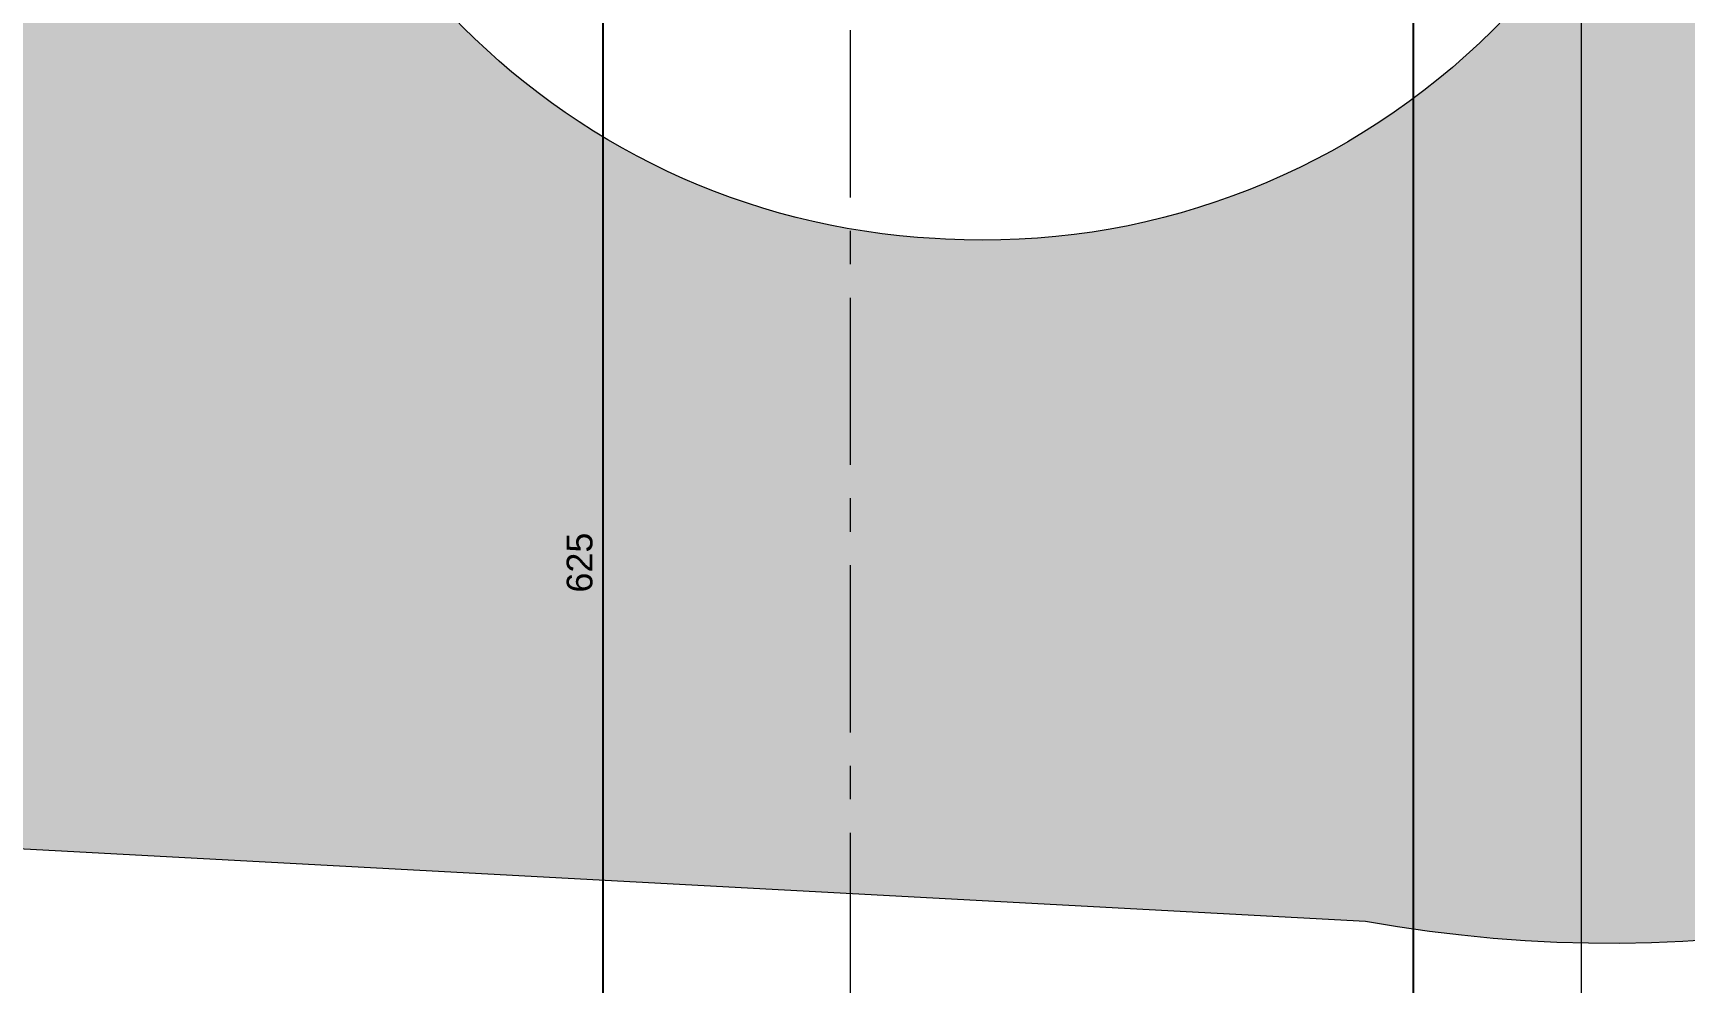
# Model space of a CAD drawing. Header units: centimetres. Extents: x 54080 to 84019, y -57712 to -39496.
# Drawn here: x 57846 to 58648, y -53964 to -53502 of the extents above; entities that cross this region are included whole.
import ezdxf

# ---------------------------------------------------------------- set-up
doc = ezdxf.new("R2010")
doc.units = ezdxf.units.CM
doc.header["$LTSCALE"] = 50
doc.header["$MEASUREMENT"] = 0
for name, pattern in [('23486-A01$0${ Chain Double-Dash }', [0]), ('AXES', [2, 1.25, -0.25, 0.25, -0.25]), ('CACHE', [0.375, 0.25, -0.125])]:
    doc.linetypes.add(name, pattern=pattern)
doc.layers.get('0').update_dxf_attribs({"color": 8})
doc.layers.add('AXES', color=10, linetype='AXES')
doc.layers.add('COTE 50ème', color=1, linetype='Continuous')
for name, color, linetype, lineweight in [('BETON HACHURE', 253, 'Continuous', 13), ('EXISTANT COUPE', 251, 'Continuous', 40), ('MACONNERIE COUPE', 7, 'Continuous', 30)]:
    doc.layers.add(name, color=color, linetype=linetype, lineweight=lineweight)
doc.layers.add('HORS GEL', color=7, linetype='CACHE', lineweight=15, true_color=0x00661a)
doc.layers.add('New_2D Drafting - General_Pen_No__4', color=252, linetype='Continuous', lineweight=13, true_color=0x696969)
doc.styles.add('RS_TXT_100', font='arial.ttf', dxfattribs={"height": 25})
doc.styles.add('RS_TXT_50', font='arial.ttf', dxfattribs={"height": 12.5})
doc.dimstyles.new('RS_100CM_LINEAIRE', dxfattribs={"dimscale": 10, "dimtxt": 25, "dimasz": 1.5, "dimexe": 1, "dimexo": 2.5, "dimgap": 1, "dimtad": 1, "dimdec": 1, "dimrnd": 0.5, "dimdsep": 46, "dimtxsty": 'RS_TXT_100', "dimblk1": 'ARCHTICK', "dimblk2": 'ARCHTICK', "dimsah": 1, "dimcen": 2.5, "dimdle": 1, "dimclrt": 4, "dimadec": 0, "dimazin": 2, "dimtfac": 1, "dimtdec": 1, "dimtix": 1, "dimtmove": 2, "dimatfit": 3, "dimfxl": 1, "dimtolj": 1, "dimtzin": 0, "dimarcsym": 0})
doc.dimstyles.new('RS_50CM_LINEAIRE', dxfattribs={"dimscale": 5, "dimtxt": 12.5, "dimasz": 1.5, "dimexe": 1, "dimexo": 2.5, "dimgap": 1, "dimtad": 1, "dimdec": 1, "dimrnd": 0.5, "dimdsep": 46, "dimtxsty": 'RS_TXT_50', "dimblk1": 'ARCHTICK', "dimblk2": 'ARCHTICK', "dimsah": 1, "dimcen": 2.5, "dimdle": 1, "dimclrt": 4, "dimadec": 0, "dimazin": 2, "dimtfac": 1, "dimtdec": 1, "dimtix": 1, "dimtmove": 2, "dimatfit": 3, "dimfxl": 1, "dimtolj": 1, "dimtzin": 0, "dimarcsym": 0})

# ---------------------------------------------------------------- blocks, each defined once
blk = doc.blocks.new('_ArchTick')
at = {"color": 0, "linetype": 'ByBlock', "const_width": 0.15}
blk.add_lwpolyline([(-0.5, -0.5), (0.5, 0.5)], dxfattribs=at)
blk = doc.blocks.new('*D130')
at = {"layer": 'AXES', "color": 0, "linetype": 'Continuous', "lineweight": -2, "ltscale": 0.5, "transparency": 16777216}
for p, q in [((75343.39486977382, -45139.73147724155), (75343.39486977382, -44444.73150440456)), ((74583.44951201958, -44454.73150440456), (75353.39486977382, -44454.73150440456)), ((74583.44951201958, -45129.73147724155), (75353.39486977382, -45129.73147724155))]:
    blk.add_line(p, q, dxfattribs=at)
at = {"layer": 'Defpoints', "color": 0, "linetype": 'Continuous', "ltscale": 0.5, "transparency": 16777216}
for p in [(74558.44951201958, -44454.73150440456), (75343.39486977382, -44454.73150440456), (74558.44951201958, -45129.73147724155)]:
    blk.add_point(p, dxfattribs=at)
at = {"layer": 'AXES', "color": 0, "linetype": 'Continuous', "lineweight": -2, "ltscale": 0.5, "transparency": 16777216, "xscale": 15, "yscale": 15, "zscale": 15}
for p, rotation in [((75343.39486977382, -44454.73150440456), 90), ((75343.39486977382, -45129.73147724155), 270)]:
    blk.add_blockref('_ArchTick', p, dxfattribs=dict(at, rotation=rotation))
at = {"layer": 'AXES', "color": 4, "linetype": 'Continuous', "lineweight": 5, "ltscale": 0.5, "transparency": 16777216, "insert": (75320.6305450808, -44792.23149082305), "char_height": 25, "attachment_point": 5, "rotation": 90, "style": 'RS_TXT_100'}
blk.add_mtext('\\A1;675', dxfattribs=at)
blk = doc.blocks.new('*D989')
at = {"layer": 'COTE 50ème', "color": 0, "lineweight": -2, "ltscale": 0.5, "transparency": 16777216}
for p, q in [((58122.54091715271, -54077.36232274525), (58122.54091715271, -53442.36235951268)), ((58145.17135515629, -53447.36235951268), (58117.54091715271, -53447.36235951268)), ((58145.17135515629, -54072.36232274525), (58117.54091715271, -54072.36232274525))]:
    blk.add_line(p, q, dxfattribs=at)
at = {"layer": 'Defpoints', "color": 0, "ltscale": 0.5, "transparency": 16777216}
for p in [(58122.54091715271, -53447.36235951268), (58157.67135515629, -53447.36235951268), (58157.67135515629, -54072.36232274525)]:
    blk.add_point(p, dxfattribs=at)
at = {"layer": 'COTE 50ème', "color": 0, "lineweight": -2, "ltscale": 0.5, "transparency": 16777216, "xscale": 7.5, "yscale": 7.5, "zscale": 7.5}
for p, rotation in [((58122.54091715271, -53447.36235951268), 90), ((58122.54091715271, -54072.36232274525), 270)]:
    blk.add_blockref('_ArchTick', p, dxfattribs=dict(at, rotation=rotation))
at = {"layer": 'COTE 50ème', "color": 4, "ltscale": 0.5, "transparency": 16777216, "insert": (58111.15875480617, -53759.86234112897), "char_height": 12.5, "attachment_point": 5, "rotation": 90, "style": 'RS_TXT_50'}
blk.add_mtext('\\A1;625', dxfattribs=at)
blk = doc.blocks.new('*D1006')
at = {"layer": 'COTE 50ème', "color": 0, "lineweight": -2, "ltscale": 0.5, "transparency": 16777216}
for p, q in [((58516.22075692378, -54649.68885409617), (58516.22075692378, -53442.36235951268)), ((58565.1668506534, -53447.36235951268), (58511.22075692378, -53447.36235951268)), ((58585.16899707841, -54644.68885409617), (58511.22075692378, -54644.68885409617))]:
    blk.add_line(p, q, dxfattribs=at)
at = {"layer": 'Defpoints', "color": 0, "ltscale": 0.5, "transparency": 16777216}
for p in [(58516.22075692378, -53447.36235951268), (58577.6668506534, -53447.36235951268), (58597.66899707841, -54644.68885409617)]:
    blk.add_point(p, dxfattribs=at)
at = {"layer": 'COTE 50ème', "color": 0, "lineweight": -2, "ltscale": 0.5, "transparency": 16777216, "xscale": 7.5, "yscale": 7.5, "zscale": 7.5}
for p, rotation in [((58516.22075692378, -53447.36235951268), 90), ((58516.22075692378, -54644.68885409617), 270)]:
    blk.add_blockref('_ArchTick', p, dxfattribs=dict(at, rotation=rotation))
at = {"layer": 'COTE 50ème', "color": 4, "ltscale": 0.5, "transparency": 16777216, "insert": (58504.83859457723, -54046.02560680443), "char_height": 12.5, "attachment_point": 5, "rotation": 90, "style": 'RS_TXT_50'}
blk.add_mtext('\\A1;1197.5', dxfattribs=at)
blk = doc.blocks.new('A$C99aa3423')
at = {"layer": 'AXES', "lineweight": 5, "ltscale": 1.3}
blk.add_line((2040.000211652863, -4150.000002682165), (2040.000211652863, -1058.409073453964), dxfattribs=at)
at = {"layer": 'HORS GEL', "linetype": '23486-A01$0${ Chain Double-Dash }', "ltscale": 1.2}
blk.add_line((2394.997853574925, 1579.999997317791), (2394.997853574983, -4149.995339141664), dxfattribs=at)
at = {"layer": 'AXES', "linetype": 'Continuous', "lineweight": 5, "ltscale": 0.5}
dim = blk.add_linear_dim(base=(3179.945569407108, -2560.000027162954), p1=(2395.000211652863, -3234.999999999942), p2=(2395.000211652863, -2560.000027162954), angle=270, dimstyle='RS_100CM_LINEAIRE', dxfattribs=at)
dim.commit()
dim.dimension.update_dxf_attribs({"geometry": '*D130', "text_midpoint": (3157.181244714084, -2897.500013581441), "insert": (-72163.44930036672, 41894.73147724161)})

msp = doc.modelspace()

# ---------------------------------------------------------------- hatches: boundary and pattern name
at = {"layer": 'BETON HACHURE', "transparency": 33554585}
h = msp.add_hatch(dxfattribs=at)
h.set_pattern_fill('ANSI37', color=256, scale=50, angle=270, style=0)
h.set_pattern_definition([(315, (861.4592228300826, 19655.39304804563), (4.419417382415923, 4.419417382415921), []), (45, (861.4592228300826, 19655.39304804563), (-4.41941738241592, 4.419417382415923), [])])
h.paths.add_polyline_path([(56357.6711435034, -51847.21800907419), (56382.67114350339, -51847.21800907419), (56382.6711435034, -52172.21800907419), (56357.6711435034, -52172.21800907417)], flags=0)
h.paths.add_polyline_path([(56357.6711435034, -51847.21800907419), (56382.67114350339, -51847.21800907419), (56382.6711435034, -52172.21800907419), (56357.6711435034, -52172.21800907417)], flags=0)
h.paths.add_polyline_path([(58537.66685065338, -51987.36232274516), (58537.67114350337, -52037.36231738077), (58617.67114350337, -52037.36231738077), (58617.66685065338, -51987.36232274516)], flags=0)
h.paths.add_polyline_path([(58157.66907774573, -51987.36232274525), (58157.66907774573, -52037.36231738086), (58237.66907774573, -52037.36231738086), (58237.66907774573, -51987.36232274525)], flags=0)
edge = h.paths.add_edge_path(flags=0)
edge.add_arc((58197.66907774576, -50672.36229558228), 40, 0, 360)
edge = h.paths.add_edge_path(flags=0)
edge.add_arc((58197.66907774573, -49997.36232274529), 40, 0, 360)
edge = h.paths.add_edge_path(flags=0)
edge.add_arc((58197.66907774572, -51272.3623323497), 40, 0, 360)
h.paths.add_polyline_path([(59277.6711435034, -49527.22052557723), (54853.82699740477, -49527.21800907417), (54464.53868279222, -54263.92172710598), (59277.58795944553, -54736.57945713042), (59277.6711435034, -54713.50983066575)])
edge = h.paths.add_edge_path(flags=0)
edge.add_arc((58197.66907774572, -51272.3623323497), 40, 0, 360)
h.paths.add_polyline_path([(56982.67114350341, -49552.21800907419), (56982.67114350341, -49972.36232274529), (57007.67114350341, -49972.36232274529), (57007.67114350341, -49552.21800907419), (58577.67780778063, -49552.21800907419), (58577.66685065338, -50022.36232274529), (58617.67114350343, -50022.36232274529), (58617.67114350343, -49552.21800907419), (59247.6711435034, -49552.2205255772), (59247.6711435034, -51282.3623323497), (58617.67114350343, -51282.3623323497), (58617.67114350343, -50647.36229558228), (58577.66685065338, -50647.36229558228), (58577.66685065338, -51312.3623323497), (59247.6711435034, -51312.3623323497), (59247.6711435034, -52057.36232274522), (58577.66685065338, -52057.36232274522), (58577.66685065338, -53447.36235951266), (58617.6711435034, -53447.36235951266), (58617.67114350341, -52087.36232274522), (59247.6711435034, -52087.36232274522), (59247.6711435034, -54709.0122819041), (58245.17135515626, -54610.07239253733), (58245.17135515626, -54122.36232274522), (58220.17135515626, -54122.36232274522), (58220.17135515626, -54607.61730791818), (56915.1713410436, -54479.46188941262), (56915.1713410436, -54122.36232274525), (56890.1713410436, -54122.36232274525), (56890.1713410436, -54477.00680479346), (55702.67135515626, -54360.39028676845), (55702.67135515626, -54122.36232274525), (55652.67114350341, -54122.36232274525), (55652.67114350341, -54355.4800967451), (54491.47013147647, -54241.44622697061), (54666.86086209134, -52107.36232274523), (54872.67135515626, -52107.36232274523), (54872.67135515626, -52057.36232274523), (54670.97014612785, -52057.36232274523), (54672.81931996375, -52037.36231738086), (54872.6711435034, -52037.36231738087), (54872.6711435034, -51987.36231738089), (54676.72312129579, -51987.36231738087), (54733.4311220244, -51297.36231738086), (54872.6711435034, -51297.36231738086), (54872.6711435034, -51247.36231738086), (54737.54038367115, -51247.36231738086), (54782.74240602593, -50697.36228061344), (54872.6711435034, -50697.36228061344), (54872.6711435034, -50647.36228061344), (54786.85168051075, -50647.36228061344), (54876.85666913999, -49552.21800907419), (55655.1711435034, -49552.21800907419), (55655.1711435034, -49972.36231738084), (55680.1711435034, -49972.36231738084), (55680.1711435034, -49552.21800907417)], flags=16)
h.paths.add_polyline_path([(58157.66907774573, -51232.3623323497), (58157.66907774573, -51312.3623323497), (58237.66907774573, -51312.3623323497), (58237.66907774573, -51232.3623323497)], flags=0)
at = {"layer": 'New_2D Drafting - General_Pen_No__4', "linetype": 'Continuous', "lineweight": 0, "true_color": 0xc7c8ca, "transparency": 33554546}
h = msp.add_hatch(color=9, dxfattribs=at)
edge = h.paths.add_edge_path()
edge.add_line((59247.6711435034, -53474.7657918153), (59247.6711435034, -52087.36232274522))
edge.add_line((59247.6711435034, -52087.36232274522), (58657.6711435034, -52087.36232274522))
edge.add_line((58657.6711435034, -52087.36232274522), (58657.6711435034, -53253.16054458322))
edge.add_arc((58307.6711435034, -53253.16054458322), 350, -93.08046073317098, 0, ccw=False)
edge.add_line((58288.86274398493, -53602.65481364576), (58283.86295563779, -53602.38574480811))
edge.add_arc((58302.67135515626, -53252.89147574558), 350.0000000000001, 180, 266.919539266829, ccw=False)
edge.add_line((57952.67135515626, -53252.89147574558), (57952.67135515626, -50634.86230916379))
edge.add_arc((57492.67135515626, -50634.86230916379), 460, 0, 90)
edge.add_line((57492.67135515626, -50174.86230916379), (55707.67135515626, -50174.86230916379))
edge.add_arc((55707.67135515626, -50634.86230916379), 460, 90, 180)
edge.add_line((55247.67135515626, -50634.86230916379), (55247.67135515626, -53323.5427149848))
edge.add_arc((55707.67135515626, -53323.5427149848), 459.9999999999927, 180, 266.9195392647234)
edge.add_line((55682.95174434367, -53782.8780400375), (57784.07322965623, -53895.95208976563))
edge.add_line((57784.07322965623, -53895.95208976563), (58492.95153269081, -53934.101116868))
edge.add_arc((58611.22930761953, -53278.74381423366), 665.945062417497, 259.7694837061651, 342.8813409842113)
edge = h.paths.add_edge_path(flags=16)
edge.add_line((57263.86295562499, -53547.49337826463), (55898.86295562499, -53474.0344759796))
edge.add_arc((55917.67135515626, -53124.54020691777), 349.9999999999903, 180, 266.91953926473076, ccw=False)
edge.add_line((55567.67135515626, -53124.54020691777), (55567.67135515626, -50844.86230916379))
edge.add_arc((55917.67135515626, -50844.86230916379), 350, 90, 180, ccw=False)
edge.add_line((55917.67135515626, -50494.86230916379), (57282.67135515626, -50494.86230916379))
edge.add_arc((57282.67135515626, -50844.86230916379), 350, 0, 90, ccw=False)
edge.add_line((57632.67135515626, -50844.86230916379), (57632.67135515626, -53197.99910920278))
edge.add_arc((57282.67135515626, -53197.99910920278), 350, -93.08046073527032, 0, ccw=False)

# ---------------------------------------------------------------- linework, layer by layer
at = {"layer": 'EXISTANT COUPE', "lineweight": 5}
msp.add_lwpolyline([(59247.6711435034, -53474.7657918153), (59247.6711435034, -52087.36232274522), (58657.6711435034, -52087.36232274522), (58657.6711435034, -53253.16054458322, -0.4300498483996363), (58288.86274398493, -53602.65481364576), (58283.86295563779, -53602.38574480811, -0.3985526464257139), (57952.67135515626, -53252.89147574558), (57952.67135515626, -50634.86230916379, 0.4142135623730951), (57492.67135515626, -50174.86230916379), (55707.67135515626, -50174.86230916379, 0.4142135623730951), (55247.67135515626, -50634.86230916379), (55247.67135515626, -53323.5427149848, 0.3985526464150618), (55682.95174434367, -53782.8780400375), (57784.07322965623, -53895.95208976563), (58492.95153269081, -53934.101116868, 0.3794243386705919), (59247.6711435034, -53474.7657918153)], format="xyb", close=True, dxfattribs=at)

# ---------------------------------------------------------------- block references
at = {"layer": 'MACONNERIE COUPE', "lineweight": 5, "ltscale": 0.5}
msp.add_blockref('A$C99aa3423', (56202.6711435034, -50862.36231738086), dxfattribs=at)

# ---------------------------------------------------------------- dimensions: what is measured, and where the dimension line sits
at = {"layer": 'COTE 50ème', "ltscale": 0.5}
for base, p1, p2, picture, middle in [((58122.54091715271, -53447.36235951268), (58157.67135515626, -54072.36232274522), (58157.67135515626, -53447.36235951266), '*D989', (58111.15875480617, -53759.86234112897)), ((58516.22075692378, -53447.36235951268), (58597.66899707838, -54644.68885409614), (58577.66685065338, -53447.36235951266), '*D1006', (58504.83859457723, -54046.02560680443))]:
    dim = msp.add_linear_dim(base=base, p1=p1, p2=p2, angle=90, dimstyle='RS_50CM_LINEAIRE', dxfattribs=at)
    dim.commit()
    dim.dimension.update_dxf_attribs({"geometry": picture, "text_midpoint": middle})

doc.saveas('drawing.dxf')
